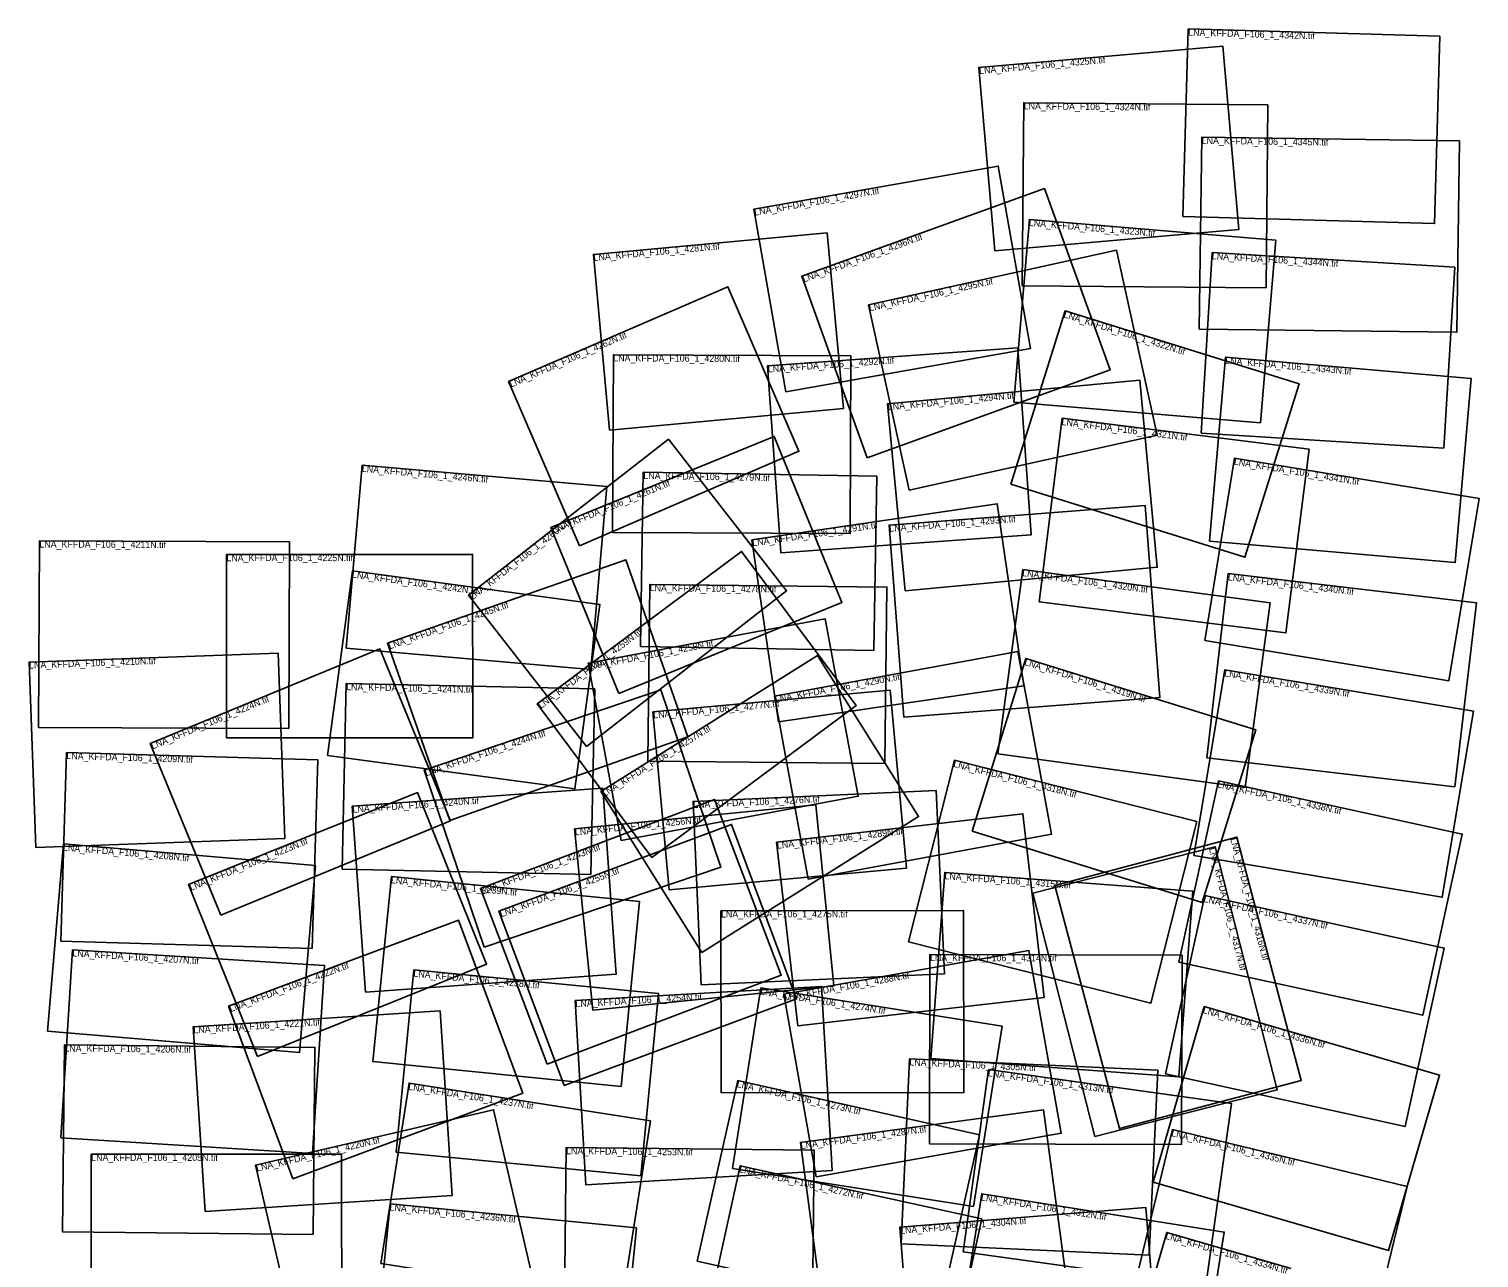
# Model space of a CAD drawing. Extents: x 465654 to 476595, y 259747 to 277820.
# Drawn here: x 465654 to 476595, y 268546 to 277820 of the extents above; entities that cross this region are included whole.
import ezdxf

# ---------------------------------------------------------------- set-up
doc = ezdxf.new("R2010")
doc.units = 0
doc.layers.add('Default', color=7, linetype='Continuous')

msp = doc.modelspace()

# ---------------------------------------------------------------- linework, layer by layer
at = {"layer": 'Default'}
for points in [[(474361, 276406), (474401, 277820), (476299, 277766), (476259, 276352)], [(472942, 276145), (472821, 277530), (474661, 277691), (474782, 276306)], [(473147, 275883), (473160, 277264), (475001, 277247), (474988, 275867)], [(474484, 275556), (474503, 277003), (476447, 276977), (476428, 275531)], [(471365, 275083), (471122, 276460), (472967, 276785), (473210, 275408)], [(471978, 274584), (471484, 275954), (473316, 276616), (473811, 275247)], [(473085, 275005), (473202, 276383), (475061, 276227), (474945, 274848)], [(470034, 274793), (469912, 276119), (471676, 276282), (471799, 274956)], [(472295, 274341), (471987, 275738), (473859, 276150), (474167, 274754)], [(474498, 274769), (474581, 276133), (476412, 276022), (476329, 274658)], [(469807, 273919), (469272, 275159), (470928, 275874), (471463, 274633)], [(473063, 274386), (473472, 275693), (475237, 275141), (474829, 273834)], [(471327, 273866), (471226, 275278), (473114, 275413), (473215, 274002)], [(470056, 274021), (470063, 275362), (471856, 275353), (471850, 274012)], [(474562, 273954), (474682, 275344), (476535, 275183), (476415, 273793)], [(472264, 273579), (472131, 274992), (474035, 275170), (474167, 273758)], [(473275, 273496), (473449, 274882), (475312, 274648), (475138, 273262)], [(470104, 272806), (469592, 274059), (471277, 274746), (471788, 273493)], [(469861, 272405), (468970, 273548), (470478, 274724), (471369, 273581)], [(468047, 273148), (468168, 274529), (470015, 274367), (469894, 272986)], [(474525, 273206), (474751, 274582), (476595, 274278), (476368, 272902)], [(470267, 273159), (470289, 274475), (472050, 274446), (472028, 273130)], [(471309, 272592), (471108, 273965), (472960, 274237), (473161, 272863)], [(472254, 272627), (472144, 274076), (474076, 274224), (474187, 272775)], [(465726, 272549), (465732, 273957), (467619, 273950), (467614, 272542)], [(467143, 272470), (467143, 273854), (469001, 273855), (469002, 272470)], [(470354, 271567), (469489, 272728), (471030, 273877), (471896, 272716)], [(468829, 271848), (468360, 273185), (470156, 273815), (470625, 272479)], [(467907, 272338), (468095, 273731), (469961, 273478), (469773, 272086)], [(472965, 272349), (473153, 273741), (475018, 273490), (474830, 272097)], [(474540, 272321), (474703, 273710), (476575, 273490), (476412, 272101)], [(470324, 272296), (470338, 273628), (472127, 273609), (472112, 272277)], [(470122, 271696), (469872, 273034), (471660, 273369), (471911, 272030)], [(465704, 271643), (465654, 273043), (467533, 273111), (467583, 271711)], [(467101, 271133), (466568, 272429), (468301, 273142), (468834, 271845)], [(470731, 270850), (469969, 272065), (471603, 273091), (472366, 271876)], [(471533, 271405), (471279, 272785), (473114, 273123), (473368, 271743)], [(472770, 271766), (473175, 273070), (474911, 272532), (474506, 271228)], [(474443, 271582), (474678, 272985), (476552, 272672), (476317, 271268)], [(468017, 271481), (468047, 272881), (469923, 272840), (469893, 271440)], [(469087, 270890), (468635, 272227), (470422, 272832), (470874, 271494)], [(470485, 271324), (470361, 272667), (472151, 272831), (472274, 271488)], [(465895, 270937), (465937, 272361), (467832, 272305), (467790, 270882)], [(472290, 270931), (472637, 272302), (474465, 271839), (474118, 270468)], [(474330, 270778), (474628, 272146), (476468, 271745), (476170, 270377)], [(467378, 270067), (466857, 271363), (468586, 272058), (469107, 270762)], [(468194, 270552), (468093, 271955), (469984, 272090), (470085, 270687)], [(469564, 270008), (469060, 271334), (470826, 272006), (471330, 270680)], [(470726, 270607), (470664, 271991), (472499, 272073), (472561, 270689)], [(469908, 270416), (469770, 271783), (471590, 271966), (471727, 270599)], [(471455, 270297), (471294, 271683), (473153, 271898), (473313, 270512)], [(469691, 269848), (469200, 271163), (470955, 271817), (471445, 270501)], [(465793, 270258), (465914, 271670), (467816, 271507), (467695, 270096)], [(473394, 271357), (474767, 271722), (475254, 269886), (473882, 269522)], [(473229, 271298), (474605, 271649), (475073, 269814), (473696, 269463)], [(472459, 270052), (472564, 271455), (474435, 271315), (474330, 269912)], [(468248, 270029), (468388, 271424), (470261, 271235), (470121, 269840)], [(474228, 269935), (474525, 271282), (476333, 270884), (476037, 269537)], [(470877, 269792), (470875, 271165), (472706, 271168), (472708, 269794)], [(467645, 269143), (467160, 270447), (468895, 271094), (469381, 269789)], [(465894, 269453), (465983, 270872), (467883, 270753), (467794, 269334)], [(471594, 269158), (471349, 270537), (473198, 270865), (473443, 269487)], [(472449, 269407), (472452, 270836), (474354, 270832), (474351, 269403)], [(468425, 269343), (468557, 270719), (470404, 270541), (470271, 269165)], [(469856, 269097), (469775, 270488), (471634, 270595), (471714, 269205)], [(470961, 269222), (471177, 270584), (472996, 270296), (472780, 268933)], [(466983, 268896), (466893, 270290), (468756, 270410), (468846, 269017)], [(474136, 269119), (474521, 270443), (476297, 269926), (475911, 268602)], [(465906, 268743), (465921, 270154), (467811, 270135), (467797, 268724)], [(472234, 268652), (472298, 270049), (474171, 269963), (474107, 268566)], [(472702, 268593), (472894, 269968), (474726, 269712), (474534, 268338)], [(468309, 268505), (468521, 269865), (470343, 269580), (470130, 268220)], [(470696, 268522), (471002, 269885), (472825, 269475), (472519, 268112)], [(467674, 267906), (467363, 269247), (469159, 269664), (469471, 268323)], [(471656, 268055), (471474, 269418), (473309, 269663), (473492, 268300)], [(473960, 268187), (474282, 269515), (476053, 269086), (475732, 267758)], [(469693, 267981), (469707, 269379), (471579, 269360), (471564, 267962)], [(466124, 267912), (466123, 269328), (468012, 269329), (468013, 267914)], [(470717, 267865), (471021, 269242), (472844, 268840), (472540, 267463)], [(468241, 267566), (468378, 268955), (470237, 268772), (470100, 267383)], [(472624, 267648), (472843, 269030), (474672, 268741), (474454, 267359)], [(472336, 267385), (472224, 268777), (474082, 268926), (474193, 267534)], [(473859, 267429), (474239, 268739), (475992, 268231), (475612, 266920)]]:
    msp.add_lwpolyline(points, close=True, dxfattribs=at)

# ---------------------------------------------------------------- texts
for s, rotation, p in [('LNA_KFFDA_F106_1_4342N.tif', 358.3711, (474400, 277770)), ('LNA_KFFDA_F106_1_4325N.tif', 5.0094, (472825, 277480)), ('LNA_KFFDA_F106_1_4324N.tif', 359.474, (473159, 277214)), ('LNA_KFFDA_F106_1_4345N.tif', 359.244, (474502, 276953)), ('LNA_KFFDA_F106_1_4297N.tif', 10.0048, (471131, 276411)), ('LNA_KFFDA_F106_1_4323N.tif', 355.1753, (473197, 276334)), ('LNA_KFFDA_F106_1_4296N.tif', 19.8673, (471501, 275907)), ('LNA_KFFDA_F106_1_4281N.tif', 5.2888, (469916, 276069)), ('LNA_KFFDA_F106_1_4344N.tif', 356.5251, (474578, 276083)), ('LNA_KFFDA_F106_1_4295N.tif', 12.4362, (471998, 275689)), ('LNA_KFFDA_F106_1_4322N.tif', 342.6396, (473457, 275645)), ('LNA_KFFDA_F106_1_4262N.tif', 23.3235, (469292, 275114)), ('LNA_KFFDA_F106_1_4280N.tif', 359.7076, (470062, 275312)), ('LNA_KFFDA_F106_1_4292N.tif', 4.0987, (471230, 275228)), ('LNA_KFFDA_F106_1_4343N.tif', 355.0467, (474678, 275294)), ('LNA_KFFDA_F106_1_4294N.tif', 5.3611, (472136, 274942)), ('LNA_KFFDA_F106_1_4321N.tif', 352.8434, (473443, 274832)), ('LNA_KFFDA_F106_1_4246N.tif', 354.9927, (468164, 274479)), ('LNA_KFFDA_F106_1_4341N.tif', 350.6522, (474743, 274533)), ('LNA_KFFDA_F106_1_4261N.tif', 22.2033, (469611, 274013)), ('LNA_KFFDA_F106_1_4279N.tif', 359.0363, (470289, 274425)), ('LNA_KFFDA_F106_1_4260N.tif', 37.9474, (469000, 273508)), ('LNA_KFFDA_F106_1_4291N.tif', 8.3312, (471115, 273916)), ('LNA_KFFDA_F106_1_4293N.tif', 4.3734, (472147, 274026)), ('LNA_KFFDA_F106_1_4211N.tif', 359.7846, (465732, 273907)), ('LNA_KFFDA_F106_1_4225N.tif', 0.013, (467143, 273804)), ('LNA_KFFDA_F106_1_4242N.tif', 352.2871, (468089, 273681)), ('LNA_KFFDA_F106_1_4320N.tif', 352.3195, (473146, 273692)), ('LNA_KFFDA_F106_1_4340N.tif', 353.3061, (474698, 273660)), ('LNA_KFFDA_F106_1_4278N.tif', 359.3918, (470337, 273578)), ('LNA_KFFDA_F106_1_4245N.tif', 19.3348, (468376, 273138)), ('LNA_KFFDA_F106_1_4259N.tif', 36.7075, (469518, 272688)), ('LNA_KFFDA_F106_1_4258N.tif', 10.5974, (469881, 272985)), ('LNA_KFFDA_F106_1_4210N.tif', 2.0646, (465655, 272993)), ('LNA_KFFDA_F106_1_4319N.tif', 342.7793, (473160, 273022)), ('LNA_KFFDA_F106_1_4339N.tif', 350.5099, (474670, 272936)), ('LNA_KFFDA_F106_1_4241N.tif', 358.7701, (468046, 272831)), ('LNA_KFFDA_F106_1_4290N.tif', 10.4373, (471288, 272736)), ('LNA_KFFDA_F106_1_4224N.tif', 22.3549, (466587, 272383)), ('LNA_KFFDA_F106_1_4277N.tif', 5.2442, (470366, 272617)), ('LNA_KFFDA_F106_1_4257N.tif', 32.1026, (469995, 272023)), ('LNA_KFFDA_F106_1_4244N.tif', 18.6806, (468651, 272180)), ('LNA_KFFDA_F106_1_4209N.tif', 358.3132, (465935, 272311)), ('LNA_KFFDA_F106_1_4318N.tif', 345.7979, (472625, 272253)), ('LNA_KFFDA_F106_1_4338N.tif', 347.6995, (474617, 272097)), ('LNA_KFFDA_F106_1_4240N.tif', 4.1033, (468097, 271905)), ('LNA_KFFDA_F106_1_4276N.tif', 2.5725, (470666, 271941)), ('LNA_KFFDA_F106_1_4256N.tif', 5.743, (469775, 271734)), ('LNA_KFFDA_F106_1_4289N.tif', 6.6062, (471300, 271633)), ('LNA_KFFDA_F106_1_4208N.tif', 355.1176, (465909, 271620)), ('LNA_KFFDA_F106_1_4223N.tif', 21.9042, (466876, 271316)), ('LNA_KFFDA_F106_1_4243N.tif', 20.8298, (469077, 271288)), ('LNA_KFFDA_F106_1_4316N.tif', 284.8659, (474718, 271709)), ('LNA_KFFDA_F106_1_4317N.tif', 284.2952, (474557, 271636)), ('LNA_KFFDA_F106_1_4255N.tif', 20.4313, (469218, 271116)), ('LNA_KFFDA_F106_1_4315N.tif', 355.7121, (472560, 271405)), ('LNA_KFFDA_F106_1_4239N.tif', 354.2447, (468383, 271374)), ('LNA_KFFDA_F106_1_4337N.tif', 347.5867, (474514, 271233)), ('LNA_KFFDA_F106_1_4275N.tif', 0.0836, (470875, 271115)), ('LNA_KFFDA_F106_1_4207N.tif', 356.4237, (465980, 270822)), ('LNA_KFFDA_F106_1_4314N.tif', 359.8774, (472452, 270786)), ('LNA_KFFDA_F106_1_4222N.tif', 20.419, (467177, 270401)), ('LNA_KFFDA_F106_1_4238N.tif', 354.4958, (468553, 270669)), ('LNA_KFFDA_F106_1_4288N.tif', 10.0782, (471358, 270488)), ('LNA_KFFDA_F106_1_4274N.tif', 350.9814, (471169, 270535)), ('LNA_KFFDA_F106_1_4254N.tif', 3.3127, (469778, 270438)), ('LNA_KFFDA_F106_1_4221N.tif', 3.6911, (466896, 270240)), ('LNA_KFFDA_F106_1_4336N.tif', 343.7575, (474507, 270395)), ('LNA_KFFDA_F106_1_4206N.tif', 359.4057, (465920, 270104)), ('LNA_KFFDA_F106_1_4305N.tif', 357.3792, (472296, 269999)), ('LNA_KFFDA_F106_1_4313N.tif', 352.0572, (472887, 269918)), ('LNA_KFFDA_F106_1_4237N.tif', 351.1161, (468513, 269815)), ('LNA_KFFDA_F106_1_4273N.tif', 347.3244, (470991, 269836)), ('LNA_KFFDA_F106_1_4287N.tif', 7.6239, (471480, 269368)), ('LNA_KFFDA_F106_1_4335N.tif', 346.3829, (474270, 269466)), ('LNA_KFFDA_F106_1_4220N.tif', 13.067, (467374, 269198)), ('LNA_KFFDA_F106_1_4253N.tif', 359.4172, (469706, 269329)), ('LNA_KFFDA_F106_1_4205N.tif', 0.041, (466123, 269278)), ('LNA_KFFDA_F106_1_4272N.tif', 347.5671, (471010, 269193)), ('LNA_KFFDA_F106_1_4236N.tif', 354.3683, (468373, 268905)), ('LNA_KFFDA_F106_1_4312N.tif', 351.0284, (472835, 268980)), ('LNA_KFFDA_F106_1_4304N.tif', 4.5877, (472228, 268727)), ('LNA_KFFDA_F106_1_4334N.tif', 343.82, (474225, 268691))]:
    msp.add_text(s, height=50, rotation=rotation, dxfattribs=at).set_placement(p)

doc.saveas('drawing.dxf')
